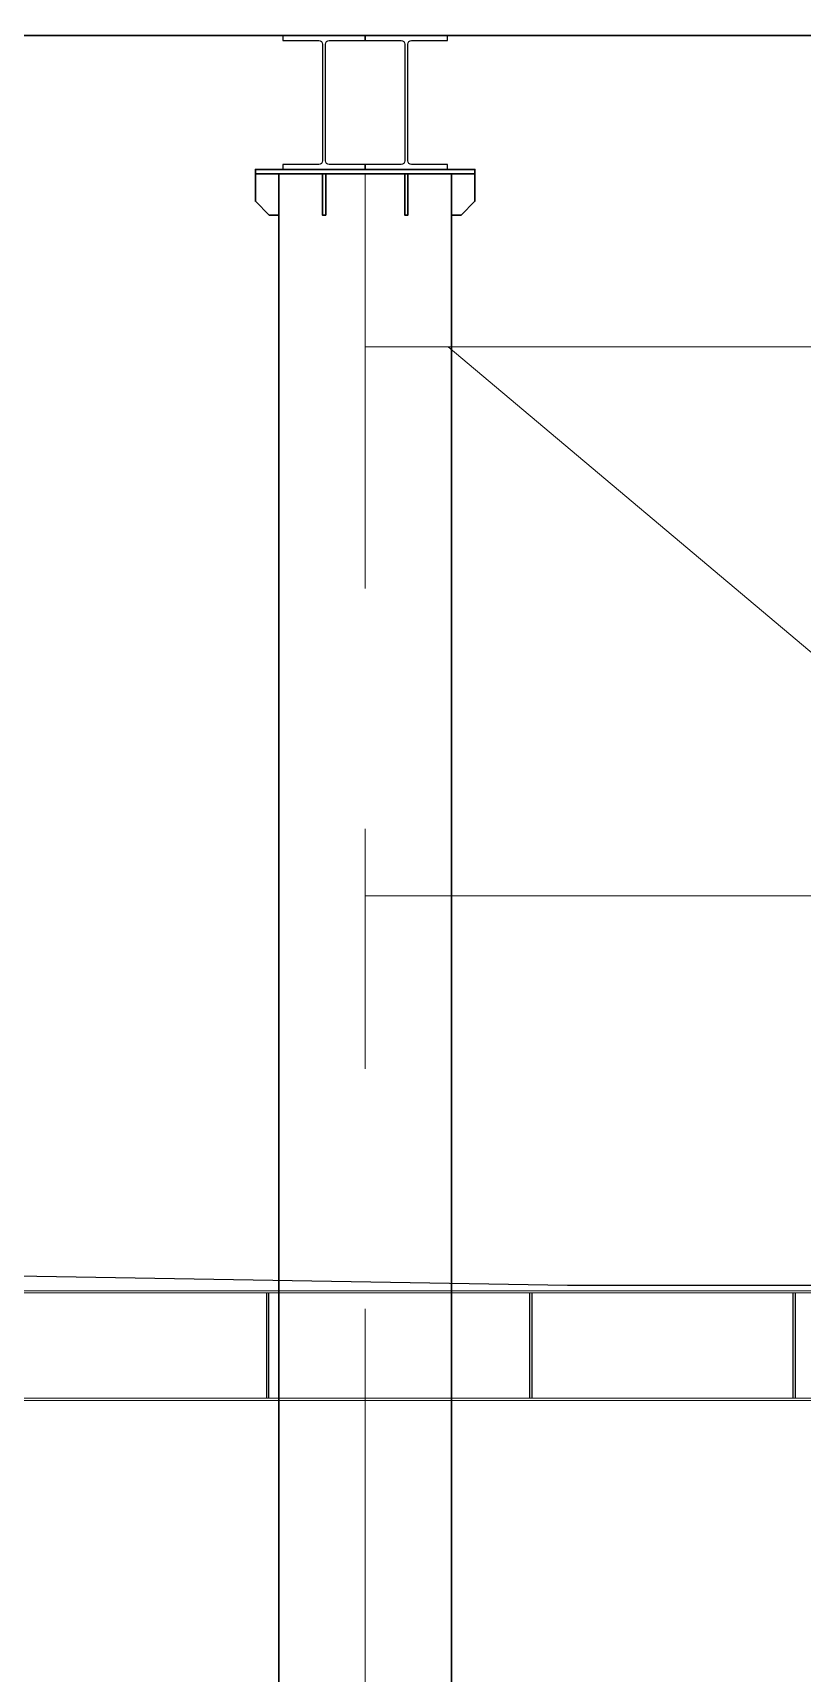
# Model space of a CAD drawing. Extents: x 1767995 to 4174245, y 542814 to 862564.
# Drawn here: x 3079224 to 3082029, y 818270 to 824248 of the extents above; entities that cross this region are included whole.
import ezdxf

# ---------------------------------------------------------------- set-up
doc = ezdxf.new("R2010")
doc.units = 0
doc.header["$LTSCALE"] = 3500
doc.linetypes.add('CENTER', pattern=[2, 1.25, -0.25, 0.25, -0.25])
doc.linetypes.add('DASHED', pattern=[0.75, 0.5, -0.25])
for name, color, linetype, lineweight in [('1粗实线', 1, 'Continuous', 30), ('3中心线', 6, 'CENTER', 18), ('6标注线', 7, 'Continuous', 13)]:
    doc.layers.add(name, color=color, linetype=linetype, lineweight=lineweight)
for name, color, linetype in [('4虚线层', 6, 'DASHED'), ('M_Prof', 2, 'Continuous'), ('纵_地面线', 30, 'Continuous')]:
    doc.layers.add(name, color=color, linetype=linetype)

# ---------------------------------------------------------------- blocks, each defined once
blk = doc.blocks.new('sdfsdf43')
at = {"layer": '1粗实线'}
for p, q in [((6471062, 1534998.9), (6471062, 1543510.2)), ((6471692, 1534998.9), (6471692, 1543510.2))]:
    blk.add_line(p, q, dxfattribs=at)
for points in [[(6427881.1, 1544014.2), (6484448.3, 1544014.2), (6484448.3, 1544602.2), (6427881.1, 1544602.2)], [(6471062, 1543360.2), (6471027, 1543360.2), (6470977, 1543410.2), (6470977, 1543510.2), (6470977, 1543410.2), (6471027, 1543360.2)], [(6470977, 1543510.2), (6471777, 1543510.2)], [(6471233, 1543510.2), (6471233, 1543360.2), (6471221, 1543360.2), (6471221, 1543510.2), (6471221, 1543360.2), (6471233, 1543360.2)], [(6471533, 1543510.2), (6471533, 1543360.2), (6471521, 1543360.2), (6471521, 1543510.2), (6471521, 1543360.2), (6471533, 1543360.2)], [(6471777, 1543410.2), (6471727, 1543360.2), (6471777, 1543410.2), (6471777, 1543510.2)], [(6471727, 1543360.2), (6471692, 1543360.2)]]:
    blk.add_lwpolyline(points, close=True, dxfattribs=at)
blk.add_lwpolyline([(6470977, 1543526.2), (6470977, 1543510.2), (6470977, 1543526.2), (6471777, 1543526.2), (6471777, 1543510.2), (6471777, 1543526.2)], dxfattribs=at)
at = {"layer": '3中心线'}
for p, q in [((6471377, 1534998.9), (6471377, 1543510.2)), ((6474377, 1542879.6), (6471377, 1542879.6)), ((6474057.5, 1540879.6), (6471679.9, 1542879.6)), ((6474377, 1540879.6), (6471377, 1540879.6))]:
    blk.add_line(p, q, dxfattribs=at)
at = {"layer": 'M_Prof'}
for points in [[(6471077, 1543526.2), (6471377, 1543526.2), (6471377, 1543544.2), (6471245.5, 1543544.2, -0.414214), (6471232.5, 1543557.2), (6471232.5, 1543983.2, -0.414214), (6471245.5, 1543996.2), (6471377, 1543996.2), (6471377, 1544014.2), (6471077, 1544014.2), (6471077, 1543996.2), (6471208.5, 1543996.2, -0.414214), (6471221.5, 1543983.2), (6471221.5, 1543557.2, -0.414214), (6471208.5, 1543544.2), (6471077, 1543544.2)], [(6471377, 1543526.2), (6471677, 1543526.2), (6471677, 1543544.2), (6471545.5, 1543544.2, -0.414214), (6471532.5, 1543557.2), (6471532.5, 1543983.2, -0.414214), (6471545.5, 1543996.2), (6471677, 1543996.2), (6471677, 1544014.2), (6471377, 1544014.2), (6471377, 1543996.2), (6471508.5, 1543996.2, -0.414214), (6471521.5, 1543983.2), (6471521.5, 1543557.2, -0.414214), (6471508.5, 1543544.2), (6471377, 1543544.2)]]:
    blk.add_lwpolyline(points, format="xyb", close=True, dxfattribs=at)
blk = doc.blocks.new('AAA')
for p, q in [((12820.8, -24787.8), (3450.8, -24787.8)), ((4100.8, -24779.8), (12170.8, -24779.8)), ((3450.8, -25171.8), (12820.8, -25171.8)), ((12170.7, -25179.8), (4100.9, -25179.8))]:
    blk.add_line(p, q)
at = {"layer": '4虚线层'}
for p, q in [((5861.8, -24787.8), (5861.8, -25171.8)), ((5869.8, -24787.8), (5869.8, -25171.8)), ((6821.8, -24787.8), (6821.8, -25171.8)), ((6829.8, -24787.8), (6829.8, -25171.8)), ((7781.8, -24787.8), (7781.8, -25171.8)), ((7789.8, -24787.8), (7789.8, -25171.8))]:
    blk.add_line(p, q, dxfattribs=at)
blk = doc.blocks.new('A$C8d28a030')
blk.add_blockref('AAA', (-3365.4, 25419.8))

msp = doc.modelspace()

# ---------------------------------------------------------------- linework, layer by layer
at = {"layer": '纵_地面线', "color": 5, "flags": 128}
msp.add_lwpolyline([(3044672.8, 818940), (3051172.8, 820054.8), (3061172.8, 820373.8), (3071172.8, 819850.8), (3081172.8, 819684.8), (3091172.8, 819675.8), (3101172.8, 819661.8), (3111172.8, 819592.8), (3121172.8, 819389.8), (3131172.8, 819356.8), (3141172.8, 819526.8), (3151172.8, 819610.8), (3161172.8, 819693.8), (3171172.8, 819756.8), (3181172.8, 819752.8), (3184800.4, 819755.7)], dxfattribs=at)

# ---------------------------------------------------------------- block references
at = {"layer": '3中心线'}
msp.add_blockref('sdfsdf43', (-3390941.3, -719776.2), dxfattribs=at)
at = {"layer": '6标注线'}
msp.add_blockref('A$C8d28a030', (3077578.9, 819024.2), dxfattribs=at)

doc.saveas('drawing.dxf')
